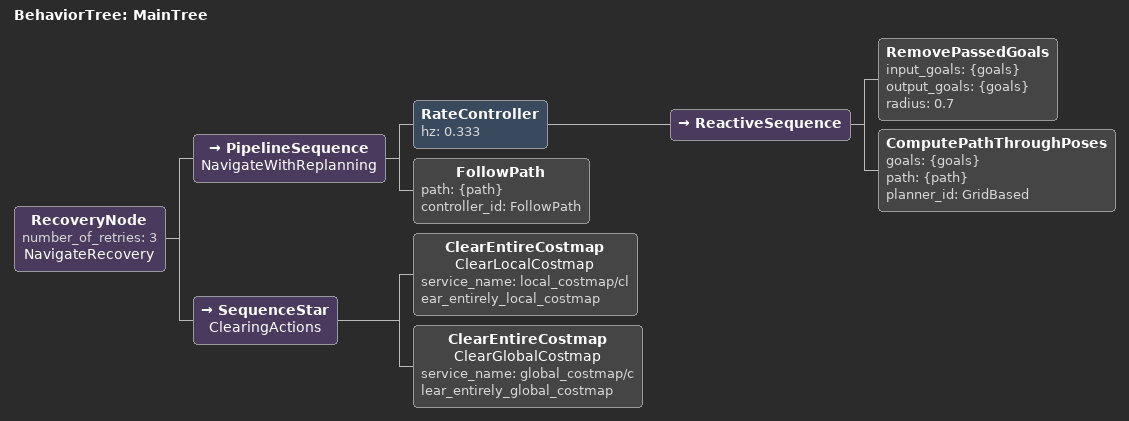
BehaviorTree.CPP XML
<root main_tree_to_execute="MainTree">
  <BehaviorTree ID="MainTree">
    <RecoveryNode number_of_retries="3" name="NavigateRecovery">
      <PipelineSequence name="NavigateWithReplanning">
        <RateController hz="0.333">
          <ReactiveSequence>
            <RemovePassedGoals input_goals="{goals}" output_goals="{goals}" radius="0.7"/>
            <ComputePathThroughPoses goals="{goals}" path="{path}" planner_id="GridBased"/>
          </ReactiveSequence>
        </RateController>
        <FollowPath path="{path}" controller_id="FollowPath"/>
      </PipelineSequence>
      <SequenceStar name="ClearingActions">
        <ClearEntireCostmap name="ClearLocalCostmap"
                            service_name="local_costmap/clear_entirely_local_costmap"/>
        <ClearEntireCostmap name="ClearGlobalCostmap"
                            service_name="global_costmap/clear_entirely_global_costmap"/>
      </SequenceStar>
    </RecoveryNode>
  </BehaviorTree>
</root>
